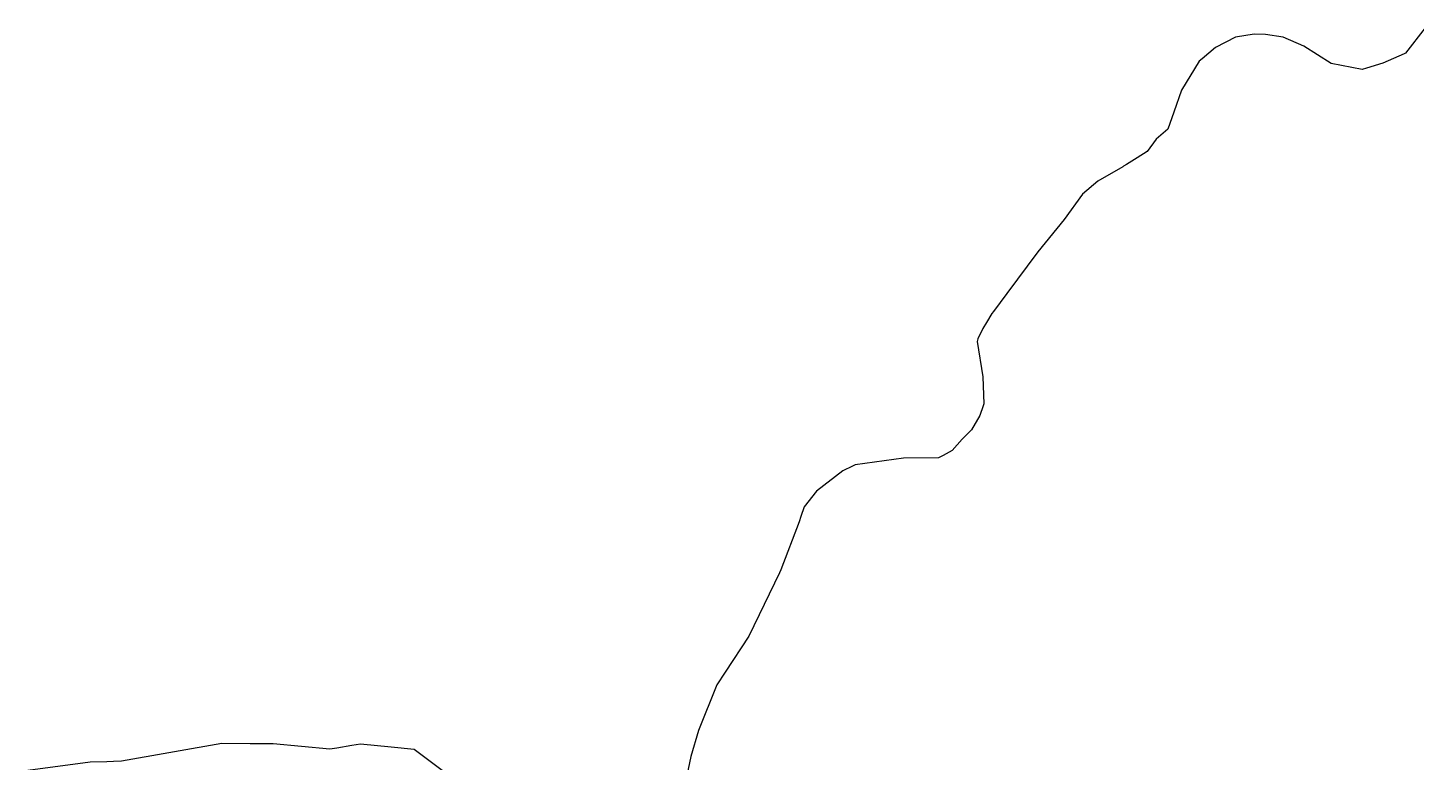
# Model space of a CAD drawing. Header units: metres. Extents: x 291186 to 378809, y 1824167 to 1998918.
# Drawn here: x 293782 to 308937, y 1989947 to 1997966 of the extents above; entities that cross this region are included whole.
import ezdxf

# ---------------------------------------------------------------- set-up
doc = ezdxf.new("R2010")
doc.units = ezdxf.units.M
doc.layers.add('DISTRICT BOUNDRY', color=86, linetype='Continuous')

msp = doc.modelspace()

# ---------------------------------------------------------------- linework, layer by layer
at = {"layer": 'DISTRICT BOUNDRY'}
for points in [[(309034, 1997966, 0), (308818, 1997688, 0), (308804, 1997682, 0), (308572, 1997578, 0), (308395, 1997525, 0), (308347, 1997511, 0), (308007, 1997575, 0), (307709, 1997766, 0), (307484, 1997865, 0), (307292, 1997892, 0), (307168, 1997896, 0), (306964, 1997862, 0), (306747, 1997752, 0), (306602, 1997628, 0), (306569, 1997600, 0), (306376, 1997283, 0), (306292, 1997043, 0), (306226, 1996860, 0), (306099, 1996751, 0), (306000, 1996615, 0), (305892, 1996547, 0), (305773, 1996472, 0), (305743, 1996454, 0), (305733, 1996447, 0), (305461, 1996291, 0), (305294, 1996148, 0), (305095, 1995873, 0), (304805, 1995520, 0), (304468, 1995065, 0), (304321, 1994869, 0), (304304, 1994845, 0), (304246, 1994747, 0), (304207, 1994681, 0), (304152, 1994568, 0), (304145, 1994539, 0), (304208, 1994153, 0), (304219, 1993861, 0), (304210, 1993837, 0), (304172, 1993733, 0), (304084, 1993576, 0), (304068, 1993560, 0), (303982, 1993474, 0), (303870, 1993349, 0), (303772, 1993296, 0), (303722, 1993271, 0), (303342, 1993265, 0), (302812, 1993193, 0), (302783, 1993178, 0), (302680, 1993127, 0), (302390, 1992908, 0), (302257, 1992734, 0), (302221, 1992630, 0), (302201, 1992570, 0), (302000, 1992048, 0), (301987, 1992014, 0), (301654, 1991324, 0), (301395, 1990931, 0), (301303, 1990791, 0), (301103, 1990292, 0), (301019, 1990008, 0), (300946, 1989663, 0)], [(298745, 1989526, 0), (297999, 1990086, 0), (297747, 1990111, 0), (297415, 1990143, 0), (297319, 1990128, 0), (297154, 1990101, 0), (297078, 1990088, 0), (296460, 1990146, 0), (296211, 1990149, 0), (295899, 1990152, 0), (294806, 1989957, 0), (294719, 1989954, 0), (294646, 1989952, 0), (294462, 1989948, 0), (293782, 1989855, 0)]]:
    msp.add_polyline3d(points, dxfattribs=at)

doc.saveas('drawing.dxf')
